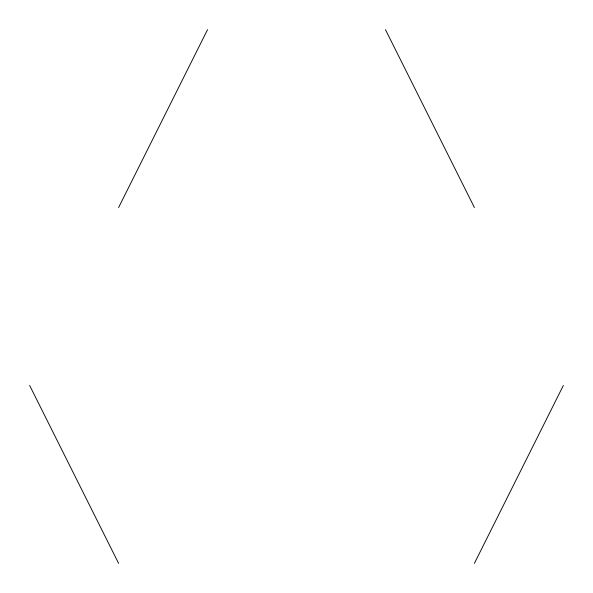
<?xml version="1.0" encoding="UTF-8"?>
<svg xmlns="http://www.w3.org/2000/svg" width="593" height="593" viewBox="0 0 593 593"><rect width="100%" height="100%" fill="white"/><g stroke="black" fill="none" stroke-linecap="round" stroke-linejoin="round"><path stroke-width="0.89" d="M118.6 207.55L207.55 29.65M474.4 563.35L563.35 385.45M385.45 29.65L474.4 207.55M29.65 385.45L118.6 563.35"/></g></svg>
